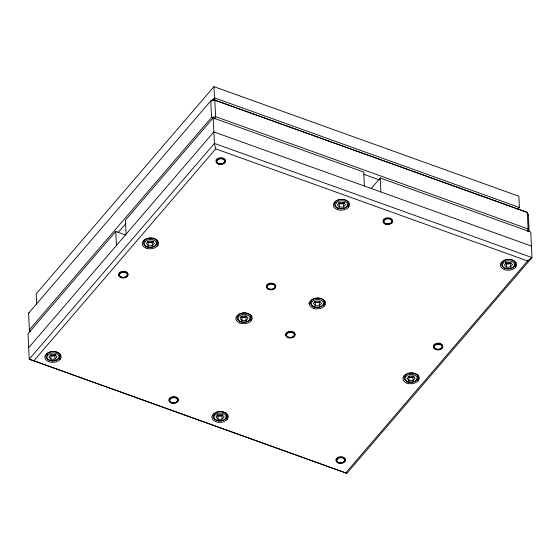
<?xml version="1.0" encoding="UTF-8"?>
<svg xmlns="http://www.w3.org/2000/svg" width="560" height="560" viewBox="0 0 560 560"><rect width="100%" height="100%" fill="white"/><g stroke="black" fill="none" stroke-linecap="round" stroke-linejoin="round"><path stroke-width="0.84" d="M214.774 118.993L215.6 116.641L214.788 100.072L213.199 99.596L210.77 100.884L28.56 313.229L29.372 329.798L30.17 331.772M527.282 231.322L528.108 228.97L527.296 212.401L214.788 100.072L210.77 100.884L211.575 117.453L212.639 118.699M517.685 209.447L519.393 207.459L518.847 196.231L213.962 86.639L36.204 293.804L36.708 304.171M211.659 101.185L214.508 97.867L213.962 86.639M125.643 234.983L115.766 231.434L28 333.725L29.246 359.205L346.836 473.361L532 257.565L530.754 232.078L380.219 177.975L371.154 188.531M364.385 186.018L363.706 172.039L213.164 117.929L125.398 220.213L126.084 234.192M117.999 232.708L125.972 223.419M28.686 347.704L213.85 131.908L531.44 246.064M33.894 360.766L345.765 472.871L527.597 260.953L532 257.565L214.41 143.409L29.246 359.205L33.894 360.766L215.726 148.855L214.41 143.409L213.164 117.929M55.006 359.177L57.043 356.804L55.034 354.529L50.988 354.634L48.951 357.007L50.96 359.275L55.006 359.177L54.838 355.824L55.86 354.634M152.404 245.672L154.434 243.299L152.432 241.024L148.386 241.122L146.349 243.495L148.358 245.77L152.404 245.672L152.236 242.312L153.258 241.129M246.05 320.558L248.087 318.185L246.078 315.91L242.039 316.008L240.002 318.381L242.004 320.656L246.05 320.558L245.889 317.198L246.904 316.015M343.448 207.046L345.485 204.673L343.476 202.398L339.437 202.496L337.4 204.869L339.402 207.144L343.448 207.046L343.28 203.693L344.302 202.503M222.054 419.223L224.091 416.85L222.082 414.575L218.043 414.68L216.006 417.053L218.008 419.321L222.054 419.223L221.893 415.87L222.908 414.68A3.507 2.324 -2.8 0 1 216.993 414.988M319.452 305.718L321.489 303.345L319.48 301.07L315.441 301.168L313.404 303.541L315.406 305.816L319.452 305.718L319.291 302.358L315.245 302.463L314.244 301.322M413.098 380.604L415.135 378.231L413.133 375.956L409.087 376.054L407.05 378.427L409.059 380.702L413.098 380.604L412.937 377.244L413.952 376.061A3.507 2.324 -2.8 0 1 408.394 376.642M510.496 267.092L512.533 264.719L510.531 262.444L506.485 262.542L504.448 264.915L506.457 267.19L510.496 267.092L510.335 263.739L506.289 263.837L505.288 262.696M516.95 209.342L519.393 207.459L214.508 97.867L215.243 100.891M155.638 245.28L156.408 244.874M28.56 313.229L29.778 312.585M58.24 358.792L59.01 358.379M346.682 206.654L347.459 206.248M249.284 320.166L250.061 319.76M322.686 305.326L323.463 304.92M225.288 418.838L226.065 418.425M513.737 266.7L514.507 266.294M416.339 380.212L417.109 379.806M343.28 203.693L339.241 203.791L339.402 207.144M152.236 242.312L148.19 242.417L148.358 245.77M240.842 316.162L241.843 317.303L245.889 317.198M54.838 355.824L50.799 355.922L50.96 359.275M412.937 377.244L408.891 377.342L409.059 380.702M216.846 414.834L217.847 415.968L221.893 415.87M213.199 99.596L527.296 212.401L528.353 215.04L529.165 231.609L528.108 228.97L215.6 116.641L211.575 117.453L29.372 329.798L30.436 331.044M363.902 174.363L379.526 179.984M215.726 148.855L527.597 260.953M345.765 472.871L346.836 473.361M527.296 213.794L528.353 215.04M502.404 261.947L503.251 262.934M335.356 201.901L336.196 202.888M405.013 375.452L405.853 376.439M311.36 300.566L312.2 301.56M237.958 315.406L238.798 316.4M144.312 240.52L145.152 241.514M213.962 414.078L214.802 415.065M46.914 354.032L47.754 355.019M515.291 262.115L515.55 267.358M506.289 263.837L506.457 267.19M417.851 374.745L418.152 380.863M391.734 220.605L391.839 222.887M380.219 177.975L380.898 191.954M348.243 202.069L348.502 207.312M344.68 460.033L344.764 461.776M324.247 300.734L324.506 305.977M315.245 302.463L315.406 305.816M294.357 334.649L294.441 336.399M250.845 315.574L251.104 320.817M241.843 317.303L242.004 320.656M226.849 414.246L227.108 419.489M217.847 415.968L218.008 419.321M157.199 240.688L157.451 245.931M115.766 231.434L116.452 245.413M59.801 354.2L60.053 359.443M319.984 301.49A3.507 2.324 -2.8 0 1 314.559 301.623M391.818 222.334A0.749 0.476 40.6 0 1 391.202 222.656M384.419 220.22A0.749 0.476 40.6 0 1 383.747 219.429M275.086 287.665A0.749 0.476 40.6 0 1 274.47 287.994M267.687 285.558A0.749 0.476 40.6 0 1 267.015 284.767M224.763 162.288A0.749 0.476 40.6 0 1 224.147 162.61M217.364 160.174A0.749 0.476 40.6 0 1 216.692 159.383M344.148 202.664A3.507 2.324 -2.8 0 1 338.555 202.951M511.028 262.864A3.507 2.324 -2.8 0 1 505.435 262.857M55.706 354.802A3.507 2.324 -2.8 0 1 50.113 355.089M246.75 316.176A3.507 2.324 -2.8 0 1 241.157 316.463M177.688 401.177A0.749 0.476 40.6 0 1 177.072 401.506M170.289 399.063A0.749 0.476 40.6 0 1 169.617 398.272M153.104 241.29A3.507 2.324 -2.8 0 1 147.511 241.577M344.743 461.223A0.749 0.476 40.6 0 1 344.12 461.552M337.337 459.109A0.749 0.476 40.6 0 1 336.665 458.318M294.42 335.839A0.749 0.476 40.6 0 1 293.804 336.168M287.021 333.732A0.749 0.476 40.6 0 1 286.349 332.941M127.372 275.793A0.749 0.476 40.6 0 1 126.749 276.122M119.966 273.686A0.749 0.476 40.6 0 1 119.294 272.895M442.141 347.711A0.749 0.476 40.6 0 1 441.518 348.04M434.735 345.604A0.749 0.476 40.6 0 1 434.063 344.813M308.658 303.163A6.076 4.025 -2.8 0 1 309.869 302.771M337.239 209.538A8.176 5.418 -2.8 0 0 349.608 204.638A8.176 5.418 -2.8 0 0 337.47 200.144A8.176 5.418 -2.8 0 0 337.239 209.538M146.195 248.164A8.176 5.418 -2.8 0 0 158.564 243.264A8.176 5.418 -2.8 0 0 146.426 238.763A8.176 5.418 -2.8 0 0 146.195 248.164M239.841 323.043A8.176 5.418 -2.8 0 0 252.21 318.143A8.176 5.418 -2.8 0 0 240.072 313.649A8.176 5.418 -2.8 0 0 239.841 323.043M48.797 361.669A8.176 5.418 -2.8 0 0 61.166 356.769A8.176 5.418 -2.8 0 0 49.028 352.275A8.176 5.418 -2.8 0 0 48.797 361.669M406.896 383.089A8.176 5.418 -2.8 0 0 419.265 378.189A8.176 5.418 -2.8 0 0 407.127 373.695A8.176 5.418 -2.8 0 0 406.896 383.089M215.845 421.715A8.176 5.418 -2.8 0 0 228.214 416.815A8.176 5.418 -2.8 0 0 216.083 412.321A8.176 5.418 -2.8 0 0 215.845 421.715M504.294 269.584A8.176 5.418 -2.8 0 0 516.663 264.684A8.176 5.418 -2.8 0 0 504.525 260.19A8.176 5.418 -2.8 0 0 504.294 269.584M313.243 308.203A8.176 5.418 -2.8 0 0 325.612 303.31A8.176 5.418 -2.8 0 0 313.474 298.809A8.176 5.418 -2.8 0 0 313.243 308.203M435.729 349.545A4.669 3.094 -2.8 0 0 442.799 346.745A4.669 3.094 -2.8 0 0 435.862 344.176A4.669 3.094 -2.8 0 0 435.729 349.545M385.406 224.161A4.669 3.094 -2.8 0 0 392.476 221.361A4.669 3.094 -2.8 0 0 385.539 218.792A4.669 3.094 -2.8 0 0 385.406 224.161M338.331 463.05A4.669 3.094 -2.8 0 0 345.401 460.25A4.669 3.094 -2.8 0 0 338.464 457.681A4.669 3.094 -2.8 0 0 338.331 463.05M288.008 337.673A4.669 3.094 -2.8 0 0 295.078 334.873A4.669 3.094 -2.8 0 0 288.141 332.304A4.669 3.094 -2.8 0 0 288.008 337.673M171.283 403.004A4.669 3.094 -2.8 0 0 178.346 400.204A4.669 3.094 -2.8 0 0 171.416 397.635A4.669 3.094 -2.8 0 0 171.283 403.004M120.96 277.627A4.669 3.094 -2.8 0 0 128.03 274.827A4.669 3.094 -2.8 0 0 121.093 272.258A4.669 3.094 -2.8 0 0 120.96 277.627M268.674 289.499A4.669 3.094 -2.8 0 0 275.744 286.699A4.669 3.094 -2.8 0 0 268.807 284.13A4.669 3.094 -2.8 0 0 268.674 289.499M218.358 164.115A4.669 3.094 -2.8 0 0 225.428 161.315A4.669 3.094 -2.8 0 0 218.491 158.746A4.669 3.094 -2.8 0 0 218.358 164.115M314.328 306.978A6.076 4.025 -2.8 0 0 323.512 303.338A6.076 4.025 -2.8 0 0 314.496 299.999A6.076 4.025 -2.8 0 0 314.328 306.978M313.81 306.824A7.007 4.641 -2.8 0 0 324.415 302.624A7.007 4.641 -2.8 0 0 314.013 298.774A7.007 4.641 -2.8 0 0 313.81 306.824M385.378 223.608A4.676 3.101 -2.8 0 0 392.455 220.801A4.676 3.101 -2.8 0 0 385.511 218.232A4.676 3.101 -2.8 0 0 385.378 223.608M385.791 223.727A3.927 2.604 -2.8 0 0 391.734 221.375A3.927 2.604 -2.8 0 0 385.903 219.212A3.927 2.604 -2.8 0 0 385.791 223.727M268.646 288.939A4.676 3.101 -2.8 0 0 275.723 286.139A4.676 3.101 -2.8 0 0 268.779 283.57A4.676 3.101 -2.8 0 0 268.646 288.939M269.059 289.065A3.927 2.604 -2.8 0 0 275.002 286.713A3.927 2.604 -2.8 0 0 269.171 284.55A3.927 2.604 -2.8 0 0 269.059 289.065M218.33 163.562A4.676 3.101 -2.8 0 0 225.4 160.755A4.676 3.101 -2.8 0 0 218.463 158.186A4.676 3.101 -2.8 0 0 218.33 163.562M218.736 163.681A3.927 2.604 -2.8 0 0 224.679 161.329A3.927 2.604 -2.8 0 0 218.848 159.166A3.927 2.604 -2.8 0 0 218.736 163.681M338.317 208.313A6.076 4.025 -2.8 0 0 347.508 204.673A6.076 4.025 -2.8 0 0 338.492 201.334A6.076 4.025 -2.8 0 0 338.317 208.313M337.806 208.159A7.007 4.641 -2.8 0 0 348.411 203.959A7.007 4.641 -2.8 0 0 338.002 200.102A7.007 4.641 -2.8 0 0 337.806 208.159M216.93 420.49A6.076 4.025 -2.8 0 0 226.114 416.85A6.076 4.025 -2.8 0 0 217.098 413.511A6.076 4.025 -2.8 0 0 216.93 420.49M216.412 420.336A7.007 4.641 -2.8 0 0 227.017 416.136A7.007 4.641 -2.8 0 0 216.615 412.286A7.007 4.641 -2.8 0 0 216.412 420.336M505.372 268.359A6.076 4.025 -2.8 0 0 514.563 264.719A6.076 4.025 -2.8 0 0 505.547 261.38A6.076 4.025 -2.8 0 0 505.372 268.359M504.854 268.205A7.007 4.641 -2.8 0 0 515.459 264.005A7.007 4.641 -2.8 0 0 505.057 260.148A7.007 4.641 -2.8 0 0 504.854 268.205M49.875 360.444A6.076 4.025 -2.8 0 0 59.066 356.804A6.076 4.025 -2.8 0 0 50.05 353.465A6.076 4.025 -2.8 0 0 49.875 360.444M49.364 360.29A7.007 4.641 -2.8 0 0 59.962 356.09A7.007 4.641 -2.8 0 0 49.56 352.24A7.007 4.641 -2.8 0 0 49.364 360.29M240.926 321.818A6.076 4.025 -2.8 0 0 250.11 318.178A6.076 4.025 -2.8 0 0 241.094 314.839A6.076 4.025 -2.8 0 0 240.926 321.818M240.408 321.664A7.007 4.641 -2.8 0 0 251.013 317.464A7.007 4.641 -2.8 0 0 240.611 313.614A7.007 4.641 -2.8 0 0 240.408 321.664M171.248 402.451A4.676 3.101 -2.8 0 0 178.325 399.651A4.676 3.101 -2.8 0 0 171.381 397.075A4.676 3.101 -2.8 0 0 171.248 402.451M171.661 402.57A3.927 2.604 -2.8 0 0 177.604 400.218A3.927 2.604 -2.8 0 0 171.773 398.062A3.927 2.604 -2.8 0 0 171.661 402.57M147.273 246.932A6.076 4.025 -2.8 0 0 156.464 243.299A6.076 4.025 -2.8 0 0 147.448 239.953A6.076 4.025 -2.8 0 0 147.273 246.932M146.762 246.778A7.007 4.641 -2.8 0 0 157.36 242.578A7.007 4.641 -2.8 0 0 146.958 238.728A7.007 4.641 -2.8 0 0 146.762 246.778M338.303 462.497A4.676 3.101 -2.8 0 0 345.373 459.69A4.676 3.101 -2.8 0 0 338.436 457.121A4.676 3.101 -2.8 0 0 338.303 462.497M338.716 462.616A3.927 2.604 -2.8 0 0 344.659 460.264A3.927 2.604 -2.8 0 0 338.828 458.108A3.927 2.604 -2.8 0 0 338.716 462.616M287.98 337.113A4.676 3.101 -2.8 0 0 295.057 334.313A4.676 3.101 -2.8 0 0 288.113 331.744A4.676 3.101 -2.8 0 0 287.98 337.113M288.393 337.239A3.927 2.604 -2.8 0 0 294.336 334.88A3.927 2.604 -2.8 0 0 288.505 332.724A3.927 2.604 -2.8 0 0 288.393 337.239M120.932 277.067A4.676 3.101 -2.8 0 0 128.002 274.267A4.676 3.101 -2.8 0 0 121.065 271.698A4.676 3.101 -2.8 0 0 120.932 277.067M121.345 277.193A3.927 2.604 -2.8 0 0 127.288 274.834A3.927 2.604 -2.8 0 0 121.45 272.678A3.927 2.604 -2.8 0 0 121.345 277.193M435.701 348.985A4.676 3.101 -2.8 0 0 442.771 346.185A4.676 3.101 -2.8 0 0 435.834 343.616A4.676 3.101 -2.8 0 0 435.701 348.985M436.107 349.111A3.927 2.604 -2.8 0 0 442.057 346.759A3.927 2.604 -2.8 0 0 436.219 344.596A3.927 2.604 -2.8 0 0 436.107 349.111M407.974 381.864A6.076 4.025 -2.8 0 0 417.165 378.224A6.076 4.025 -2.8 0 0 408.149 374.885A6.076 4.025 -2.8 0 0 407.974 381.864M407.456 381.71A7.007 4.641 -2.8 0 0 418.061 377.51A7.007 4.641 -2.8 0 0 407.659 373.66A7.007 4.641 -2.8 0 0 407.456 381.71"/></g></svg>
